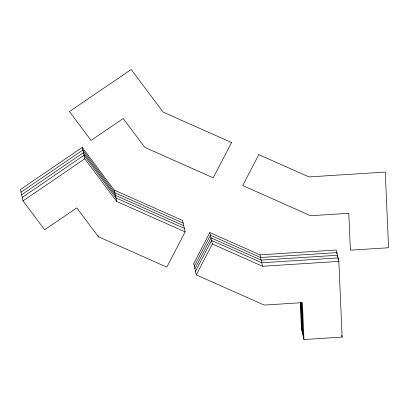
<?xml version="1.0" encoding="UTF-8"?>
<svg xmlns="http://www.w3.org/2000/svg" width="409" height="409" viewBox="0 0 409 409"><rect width="100%" height="100%" fill="white"/><g stroke="black" fill="none" stroke-linecap="round" stroke-linejoin="round"><path stroke-width="0.61" d="M185.129 231.867L166.795 267.149L98.4 236.75L76.769 207.879L44.632 229.766L23.001 200.896L20.45 189.49L82.224 147.414L114.188 190.067L116.734 201.473L185.129 231.867L182.578 220.466L114.188 190.067M209.812 232.568L193.738 263.488L196.289 274.894L264.204 305.078L302.363 302.645L303.953 339.521L342.113 337.093L338.851 261.407L336.3 250.001L259.981 254.863L209.812 232.568L212.358 243.974L196.289 274.894M194.326 266.121L210.4 235.201L260.569 257.496L336.888 252.634L336.944 253.907M194.914 268.754L210.988 237.833L261.157 260.129L337.476 255.267L337.532 256.535M195.502 271.382L211.576 240.461L261.745 262.762L338.064 257.895L338.146 259.807M21.038 192.123L82.812 150.047L114.776 192.7L183.166 223.099M21.626 194.756L83.4 152.675L115.364 195.333L183.753 225.727M22.214 197.389L83.988 155.308L115.951 197.966L184.341 228.36M23.001 200.896L84.775 158.82L82.224 147.414M212.358 243.974L262.527 266.269L338.851 261.407M84.775 158.82L116.734 201.473M341.725 335.339L342.113 337.093M303.953 339.521L301.407 328.12L300.308 302.686M259.981 254.863L262.527 266.269M98.14 235.579L98.4 236.75M301.714 302.312L303.171 336.014M301.239 302.225L302.583 333.381M300.758 302.139L301.995 330.753M231.56 142.526L213.227 177.803L144.837 147.409L123.201 118.538L91.069 140.425L69.433 111.555L131.207 69.479L163.171 112.132L231.56 142.526M258.795 154.633L242.721 185.553L310.635 215.737L348.8 213.304L350.39 250.18L388.55 247.752L385.283 172.066L308.964 176.928L258.795 154.633"/></g></svg>
